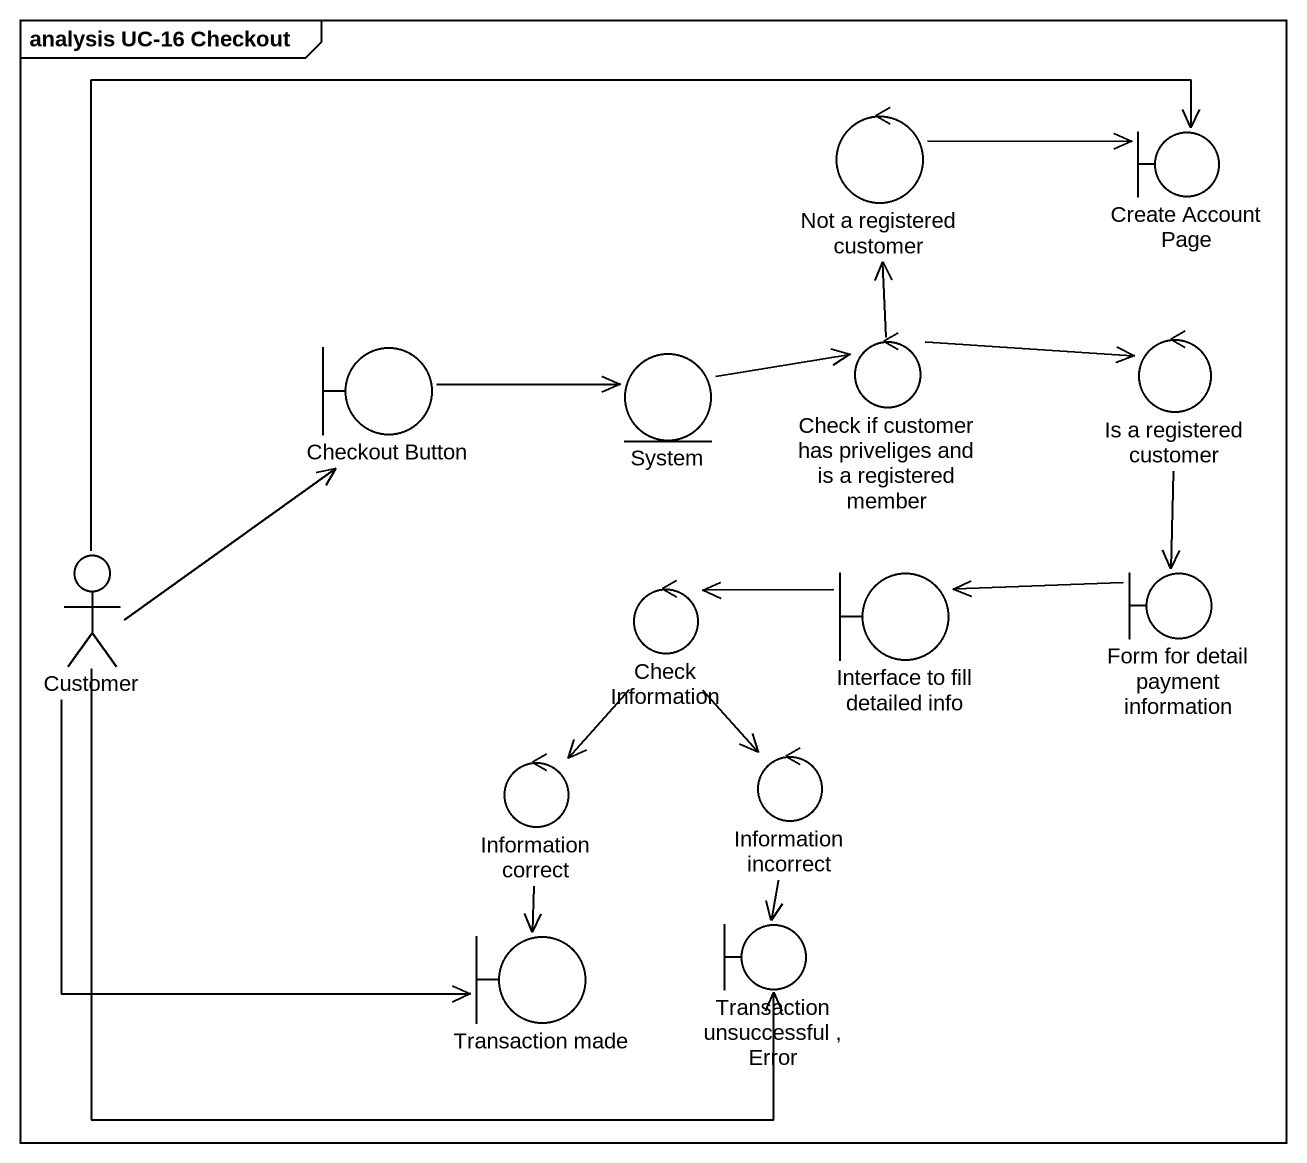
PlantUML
@startuml
mainframe analysis UC-16 Checkout
control "Not a registered customer" as Not_a_registered_customer
boundary "Create Account Page" as Create_Account_Page
boundary "Checkout Button" as Checkout_Button
entity System
control "Check if customer has priveliges and is a registered member" as Check_if_customer_has
control "Is a registered customer" as Is_a_registered_customer
actor Customer
control "Check Information" as Check_Information
boundary "Interface to fill detailed info" as Interface_to_fill_detailed
boundary "Form for detail payment information" as Form_for_detail_payment
control "Information correct" as Information_correct
control "Information incorrect" as Information_incorrect
boundary "Transaction made" as Transaction_made
boundary "Transaction unsuccessful , Error" as Transaction_unsuccessful
Not_a_registered_customer -right-> Create_Account_Page
Checkout_Button -right-> System
System -right-> Check_if_customer_has
Check_if_customer_has -up-> Not_a_registered_customer
Check_if_customer_has -right-> Is_a_registered_customer
Is_a_registered_customer --> Form_for_detail_payment
Customer -right-> Create_Account_Page
Customer -up-> Checkout_Button
Customer --> Transaction_made
Customer -right-> Transaction_unsuccessful
Check_Information --> Information_correct
Check_Information --> Information_incorrect
Interface_to_fill_detailed -left-> Check_Information
Form_for_detail_payment -left-> Interface_to_fill_detailed
Information_correct --> Transaction_made
Information_incorrect --> Transaction_unsuccessful
@enduml
